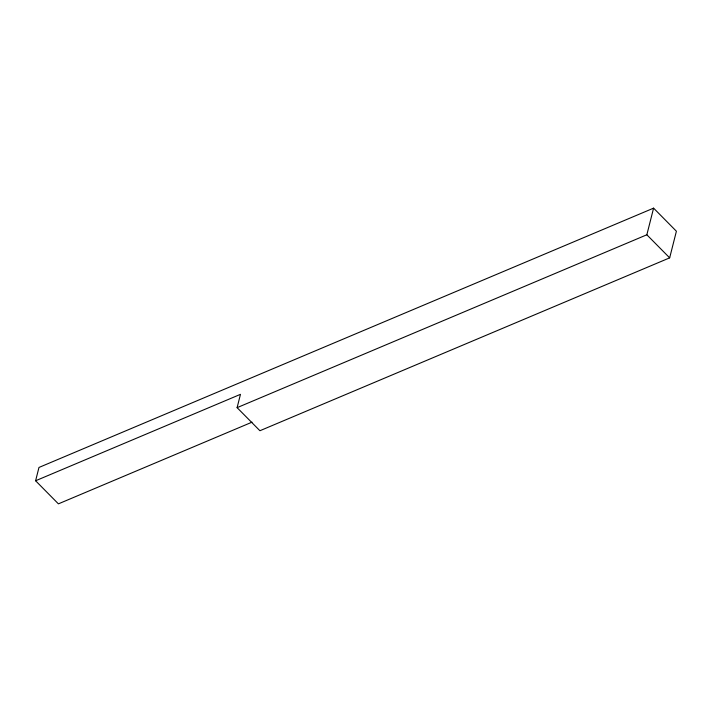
<?xml version="1.0" encoding="UTF-8"?>
<svg xmlns="http://www.w3.org/2000/svg" width="712" height="712" viewBox="0 0 712 712"><rect width="100%" height="100%" fill="white"/><g stroke="black" fill="none" stroke-linecap="round" stroke-linejoin="round"><path stroke-width="1.07" d="M35.6 480.769L38.973 467.455L653.589 208.144L676.4 231.231L669.663 257.86L259.916 430.733L237.105 407.656L240.469 394.332L35.6 480.769L58.411 503.856L252.021 422.172M237.105 407.656L646.843 234.782L653.589 208.144M646.843 234.782L669.663 257.86"/></g></svg>
